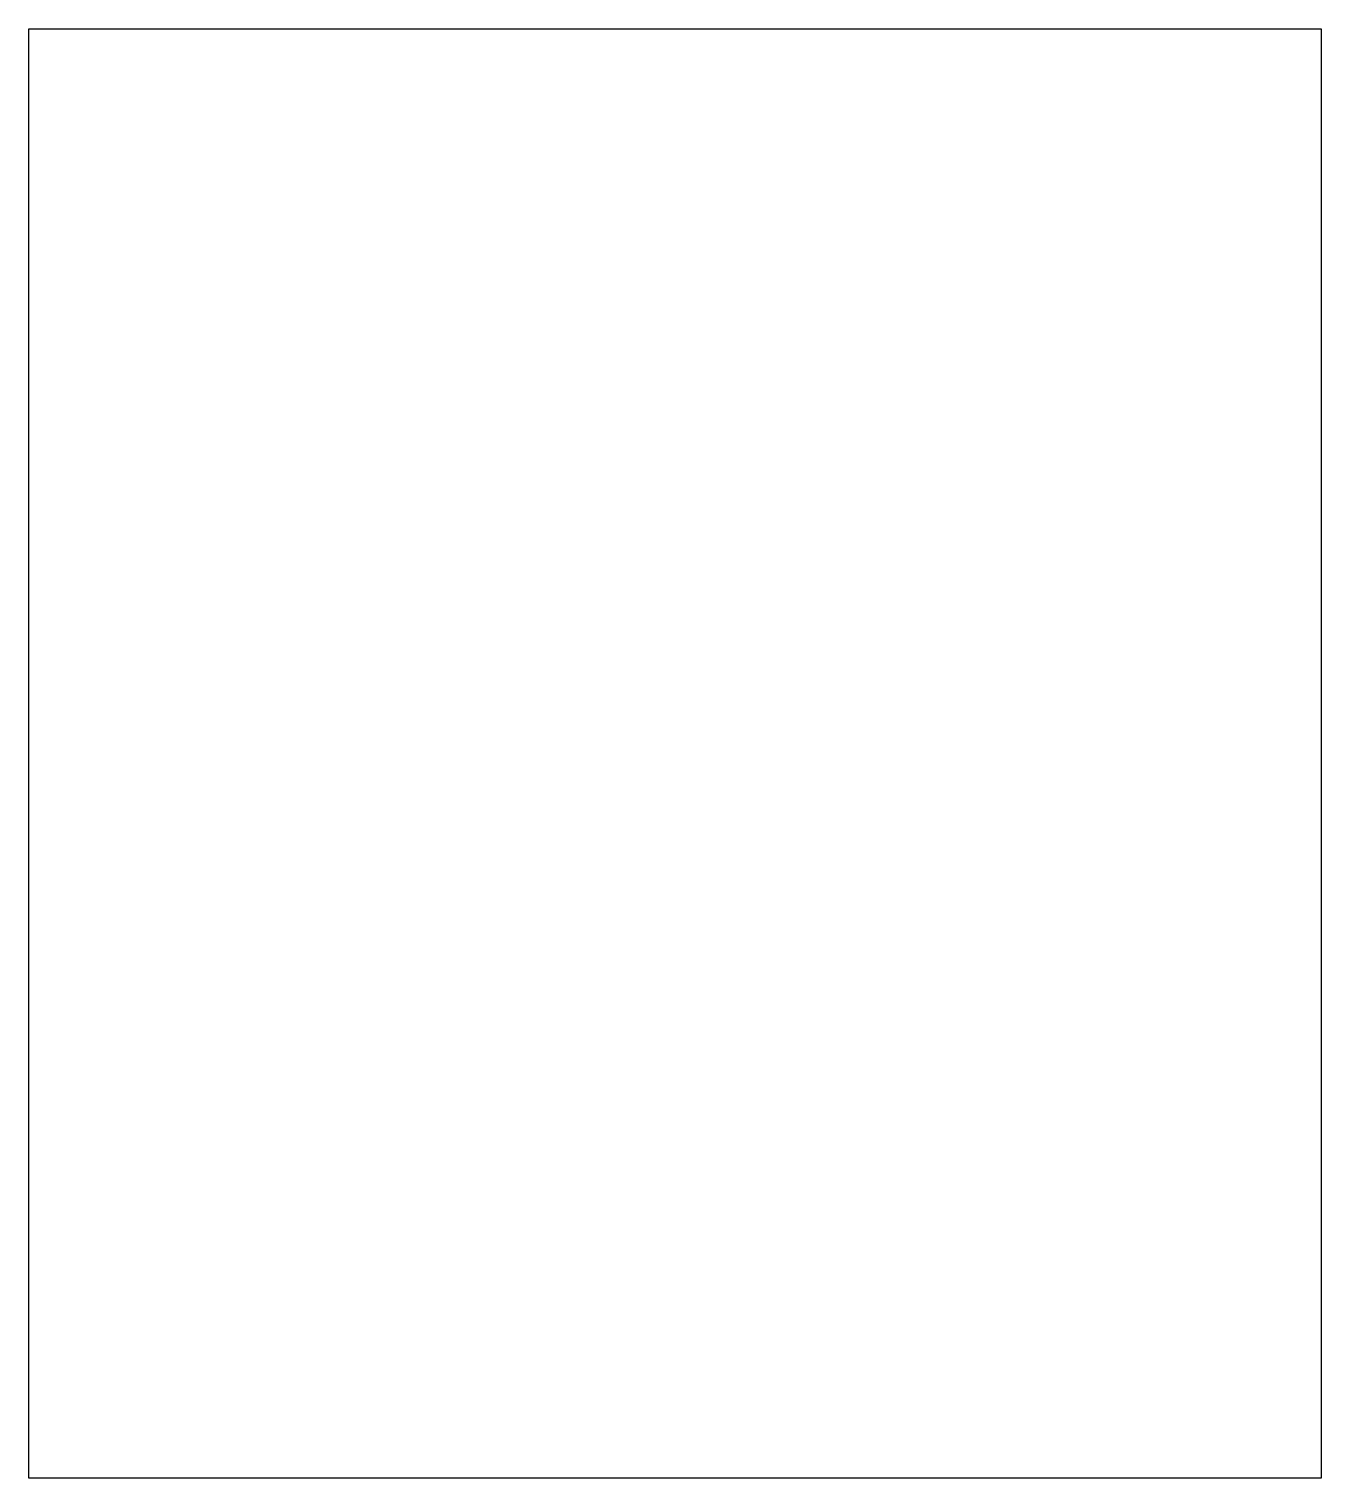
# Model space of a CAD drawing. Units: millimetres at full size, sheet at 1:100. Extents: x 6245 to 19347, y -14020 to 674.
import ezdxf

# ---------------------------------------------------------------- set-up
doc = ezdxf.new("R2010")
doc.units = ezdxf.units.MM
doc.header["$LTSCALE"] = 100
doc.layers.add('0-0', color=7, linetype='Continuous')

msp = doc.modelspace()

# ---------------------------------------------------------------- linework, layer by layer
at = {"layer": '0-0'}
msp.add_lwpolyline([(6244.9, 673.5), (19346.9, 673.5), (19346.9, -14020.4), (6244.9, -14020.4)], close=True, dxfattribs=at)

doc.saveas('drawing.dxf')
